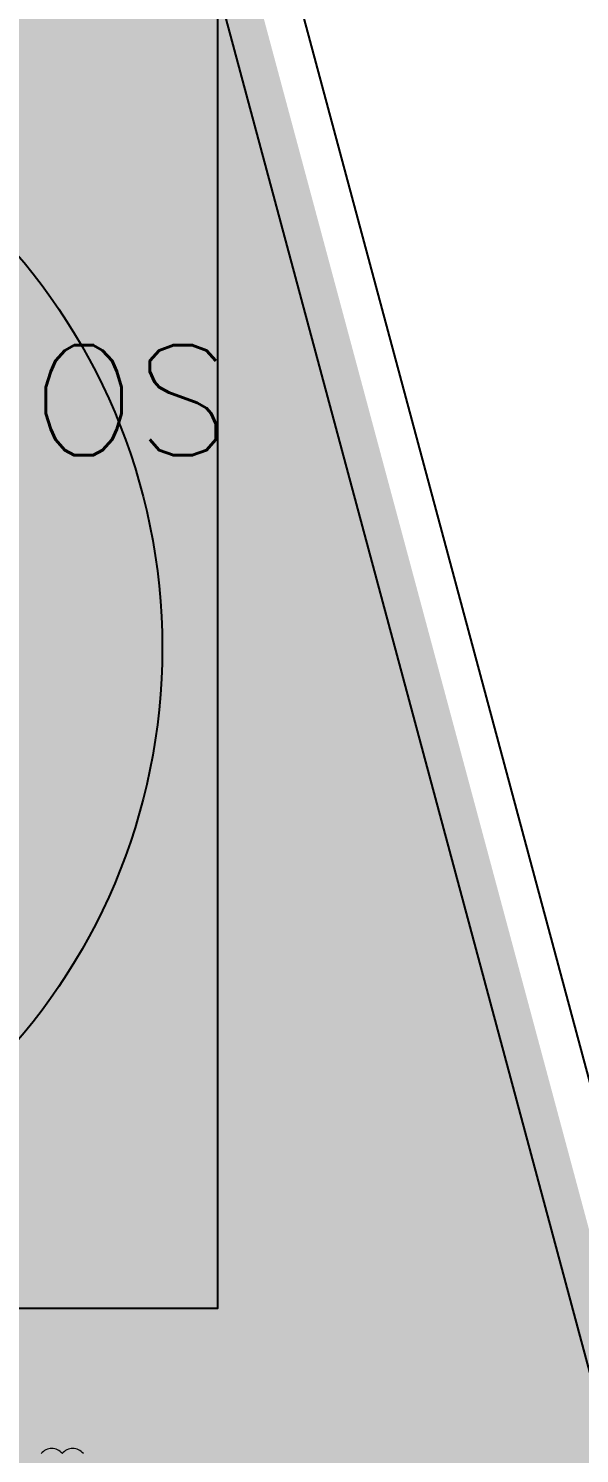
# Model space of a CAD drawing. Header units: millimetres. Extents: x 28 to 201, y 462 to 575.
# Drawn here: x 123.047 to 124.548, y 561.454 to 565.335 of the extents above; entities that cross this region are included whole.
import ezdxf

# ---------------------------------------------------------------- set-up
doc = ezdxf.new("R2010")
doc.units = ezdxf.units.MM
for name, color, linetype in [('1- 3', 3, 'Continuous'), ('1- muro de carga', 5, 'Continuous'), ('8 hatch 2', 104, 'Continuous'), ('LINEA LIMITE DE ZONIFICACION', 2, 'Continuous')]:
    doc.layers.add(name, color=color, linetype=linetype)
doc.styles.add('TEXTOS', font='romans.shx')

# ---------------------------------------------------------------- blocks, each defined once
blk = doc.blocks.new('CTOBOM')
at = {"color": 0, "ltscale": 0.075}
blk.add_lwpolyline([(3.5984, -3.5984), (0, -3.5984), (0, 0), (3.5984, 0)], close=True, dxfattribs=at)
blk.add_circle((1.7992, -1.7992), 1.6492, dxfattribs=at)
at = {"color": 0, "lineweight": 20}
blk.add_open_spline([(3.9934, -0.365), (3.9848, -0.3721), (3.9799, -0.3826), (3.9799, -0.3938), (3.9799, -0.4049), (3.9848, -0.4154), (3.9934, -0.4225)], degree=3, knots=[0, 0, 0, 0, 1, 1, 1, 2, 2, 2, 2], dxfattribs=at)
at = {"color": 0, "lineweight": 18}
blk.add_open_spline([(3.9934, -0.4222), (3.9848, -0.4293), (3.9799, -0.4399), (3.9799, -0.451), (3.9799, -0.4621), (3.9848, -0.4726), (3.9934, -0.4797)], degree=3, knots=[0, 0, 0, 0, 1, 1, 1, 2, 2, 2, 2], dxfattribs=at)
blk = doc.blocks.new('zonas hatch')
at = {"layer": '8 hatch 2', "ltscale": 2, "transparency": 33554483}
h = blk.add_hatch(color=6, dxfattribs=at)
h.dxf.hatch_style = 1
h.paths.add_polyline_path([(79.8405, 79.605), (60.15, 79.605), (60.15, 62.2609), (84.4994, 62.2609)])
at = {"layer": '8 hatch 2', "ltscale": 2, "transparency": 33554687, "const_width": 0.2}
for points in [[(60, 79.605), (79.8405, 79.605), (101.2238, 0), (60, 0)], [(60.15, 62.2609), (84.4994, 62.2609), (79.8405, 79.605), (60.15, 79.605)]]:
    blk.add_lwpolyline(points, close=True, dxfattribs=at)

msp = doc.modelspace()

# ---------------------------------------------------------------- linework, layer by layer
at = {"layer": '1- muro de carga', "lineweight": 25}
for points in [[(33.4856, 565.6448), (123.7209, 565.6448), (145.2059, 485.6448), (33.4856, 485.6448)], [(33.4856, 565.4474), (123.5614, 565.4474), (144.9446, 485.8423), (33.4856, 485.8423)]]:
    msp.add_lwpolyline(points, dxfattribs=at)

# ---------------------------------------------------------------- block references
at = {"color": 1}
msp.add_blockref('zonas hatch', (43.7209, 485.8423), dxfattribs=at)
at = {"layer": '1- 3', "rotation": 270}
msp.add_blockref('CTOBOM', (123.5614, 565.4474), dxfattribs=at)

# ---------------------------------------------------------------- texts
at = {"layer": 'LINEA LIMITE DE ZONIFICACION', "color": 2, "ltscale": 0.01, "insert": (121.7767, 564.5726), "char_height": 0.3, "attachment_point": 5, "style": 'TEXTOS'}
msp.add_mtext('TANQUE\\PCONTRAINCENDIOS', dxfattribs=at)

doc.saveas('drawing.dxf')
